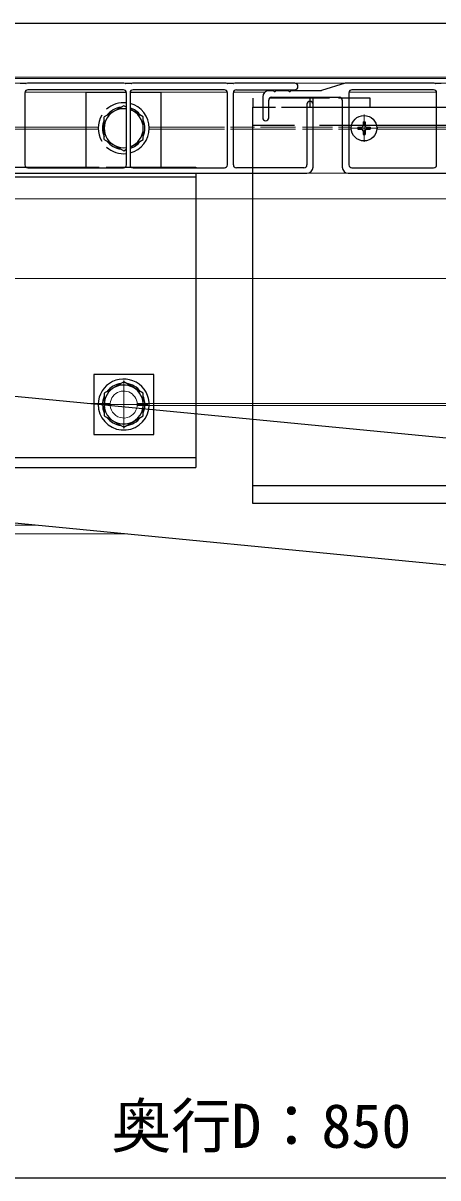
# Model space of a CAD drawing. Units: millimetres, scale not verified. Extents: x -1050 to 1050, y -1565 to 1557.
# Drawn here: x 8 to 146.1, y 488.6 to 873.1 of the extents above; entities that cross this region are included whole.
import ezdxf
from ezdxf.enums import TextEntityAlignment as Align

# ---------------------------------------------------------------- set-up
doc = ezdxf.new("R2010")
doc.units = ezdxf.units.MM
doc.header["$LTSCALE"] = 8
doc.layers.add('0-4_YKK_12', color=2, linetype='Continuous', lineweight=18)
doc.layers.add('0-5_YKK_13', color=4, linetype='Continuous')
doc.layers.add('0-6_YKK_D', color=6, linetype='Continuous')
doc.styles.add('ＭＳ ゴシック', font='')
doc.styles.get('ＭＳ ゴシック').set_extended_font_data('MS Gothic')

msp = doc.modelspace()

# ---------------------------------------------------------------- linework, layer by layer
at = {"layer": '0-4_YKK_12'}
for p, q in [((-120.684, 855.064), (534.53, 855.064)), ((-119.47, 854.564), (497.53, 854.564)), ((-125.47, 853.064), (497.53, 853.064)), ((8.65, 850.064), (34.096, 850.064)), ((35.964, 850.064), (42.409, 850.064)), ((43.65, 850.064), (76.009, 850.064)), ((78.05, 850.064), (88.457, 850.064)), ((116.5, 850.064), (145.659, 850.064)), ((121.53, 833.514), (121.53, 842.614)), ((-3.17, 838.364), (33.035, 838.364)), ((50.024, 838.364), (75.03, 838.364)), ((77.03, 838.364), (85.03, 838.364)), ((87.067, 838.364), (98.73, 838.364)), ((101.03, 838.364), (111.03, 838.364)), ((113.03, 838.364), (117.29, 838.364)), ((125.769, 838.364), (151.23, 838.364)), ((-3.17, 837.764), (33.035, 837.764)), ((50.024, 837.764), (75.03, 837.764)), ((77.03, 837.764), (98.73, 837.764)), ((101.03, 837.764), (111.03, 837.764)), ((113.03, 837.764), (117.29, 837.764)), ((116.98, 838.064), (126.08, 838.064)), ((125.769, 837.764), (151.23, 837.764)), ((145.53, 823.064), (-184.97, 823.063)), ((497.53, 814.564), (-119.47, 814.564)), ((41.53, 738.064), (41.53, 754.064)), ((30.644, 746.364), (37.04, 746.364)), ((33.53, 746.064), (49.53, 746.064)), ((46.02, 746.364), (404.53, 746.364)), ((36.851, 745.764), (37.04, 745.764)), ((36.851, 745.764), (37.04, 745.764)), ((46.02, 745.764), (404.53, 745.764)), ((-225.47, 705.864), (13.1, 705.864)), ((-272.97, 703.064), (42.069, 703.064))]:
    msp.add_line(p, q, dxfattribs=at)
msp.add_lwpolyline([(529.601, 850.064), (534.53, 850.064), (534.53, 788.064), (-211.47, 788.063)], dxfattribs=at)
for start, end in [(344.90941, 184.04888), (184.04888, 344.90941)]:
    msp.add_arc((41.53, 746.063), 4.5, start, end, dxfattribs=at)
at = {"layer": '0-5_YKK_13'}
for p, q in [((8.956, 852.914), (7.103, 852.914)), ((8.63, 849.864), (8.63, 825.864)), ((9.459, 853.042), (9.1, 852.935)), ((41.456, 853.064), (9.603, 853.064)), ((41.43, 850.864), (9.63, 850.864)), ((29.03, 850.063), (42.41, 850.063)), ((29.03, 825.063), (29.03, 850.063)), ((41.959, 852.935), (41.6, 853.042)), ((43.956, 852.914), (42.103, 852.914)), ((42.43, 825.864), (42.43, 849.864)), ((43.63, 849.864), (43.63, 825.864)), ((43.65, 850.063), (54.03, 850.063)), ((44.459, 853.042), (44.1, 852.935)), ((75.456, 853.064), (44.603, 853.064)), ((75.03, 850.864), (44.63, 850.864)), ((54.03, 825.063), (54.03, 850.063)), ((75.959, 852.935), (75.6, 853.042)), ((76.03, 825.864), (76.03, 849.864)), ((77.956, 852.914), (76.103, 852.914)), ((78.03, 825.864), (78.03, 849.864)), ((78.459, 853.042), (78.1, 852.935)), ((98.43, 853.064), (78.603, 853.064)), ((79.03, 850.864), (98.43, 850.864)), ((91.26, 850.564), (89.78, 850.564)), ((96.26, 850.564), (92.299, 850.564)), ((107.203, 850.564), (97.299, 850.564)), ((115.207, 853.041), (107.353, 850.586)), ((144.706, 853.064), (115.356, 853.064)), ((116.48, 849.864), (116.48, 825.864)), ((144.68, 850.864), (117.48, 850.864)), ((145.209, 852.935), (144.85, 853.042)), ((147.206, 852.914), (145.353, 852.914)), ((145.68, 825.864), (145.68, 849.864)), ((87.78, 848.564), (87.78, 841.564)), ((89.78, 841.564), (89.78, 847.364)), ((90.78, 848.364), (113.28, 848.364)), ((102.53, 846.064), (102.53, 825.864)), ((104.53, 825.064), (104.53, 846.064)), ((114.28, 847.364), (114.28, 825.064)), ((41.53, 845.569), (35.03, 841.816)), ((42.43, 845.05), (41.53, 845.569)), ((94.03, 845.064), (478.03, 845.064)), ((94.03, 845.064), (104.53, 845.064)), ((113.03, 845.063), (123.53, 845.063)), ((35.03, 834.311), (35.03, 841.816)), ((84.53, 839.064), (98.399, 839.064)), ((106.66, 839.064), (478.03, 839.064)), ((119.455, 838.414), (119.455, 837.714)), ((119.455, 838.414), (120.68, 838.414)), ((121.18, 840.139), (121.88, 840.139)), ((121.18, 840.139), (121.18, 838.914)), ((121.88, 840.139), (121.88, 838.914)), ((122.38, 838.414), (123.605, 838.414)), ((123.605, 838.414), (123.605, 837.714)), ((119.455, 837.714), (120.68, 837.714)), ((121.18, 837.214), (121.18, 835.989)), ((121.18, 835.989), (121.88, 835.989)), ((121.88, 837.214), (121.88, 835.989)), ((122.38, 837.714), (123.605, 837.714)), ((-175.97, 823.064), (102.53, 823.064)), ((-39.381, 825.063), (33.33, 825.063)), ((9.63, 824.864), (41.43, 824.864)), ((35.73, 825.063), (65.53, 825.063)), ((44.63, 824.864), (75.03, 824.864)), ((65.53, 825.063), (65.53, 824.864)), ((65.53, 823.064), (65.53, 725.063)), ((101.53, 824.864), (79.03, 824.864)), ((116.28, 823.064), (312.78, 823.064)), ((117.48, 824.864), (144.68, 824.864)), ((-225.97, 821.863), (65.53, 821.863)), ((-138.68, 762.73), (196.622, 730.321)), ((41.53, 753.569), (35.03, 749.816)), ((48.03, 749.816), (41.53, 753.569)), ((35.03, 742.31), (41.53, 738.557)), ((41.53, 738.557), (48.03, 742.31)), ((65.53, 728.263), (-225.97, 728.263)), ((-225.97, 725.063), (65.53, 725.063)), ((-142.341, 720.888), (192.961, 688.479)), ((84.53, 719.064), (570.099, 719.064)), ((404.53, 713.064), (84.53, 713.064))]:
    msp.add_line(p, q, dxfattribs=at)
for points in [[(84.53, 848.064), (84.53, 845.064), (92.03, 845.064)], [(104.53, 845.064), (104.53, 848.064), (90.066, 848.064)], [(110.071, 848.063), (103.53, 848.063), (103.53, 845.063), (111.03, 845.063)], [(123.53, 845.063), (123.53, 848.063), (113.03, 848.063)], [(43.63, 831.77), (48.03, 834.311), (48.03, 841.816), (43.63, 844.357)], [(84.53, 713.064), (84.53, 845.064), (92.03, 845.064)], [(35.03, 834.311), (41.53, 830.558), (42.43, 831.078)], [(35.03, 749.816), (35.03, 745.878), (35.03, 742.31)], [(48.03, 742.31), (48.03, 744.683), (48.03, 749.816)]]:
    msp.add_lwpolyline(points, dxfattribs=at)
msp.add_lwpolyline([(51.53, 736.064), (51.53, 756.064), (31.53, 756.064), (31.53, 736.064)], close=True, dxfattribs=at)
msp.add_circle((121.53, 838.064), 4.25, dxfattribs=at)
for centre, radius, start, end in [((9.63, 849.864), 1, 90, 180), ((8.956, 853.414), 0.5, 270, 286.69924), ((9.603, 852.564), 0.5, 90, 106.69924), ((41.43, 849.864), 1, 0, 90), ((41.456, 852.564), 0.5, 73.30076, 90), ((42.103, 853.414), 0.5, 253.30076, 270), ((44.63, 849.864), 1, 90, 180), ((43.956, 853.414), 0.5, 270, 286.69924), ((44.603, 852.564), 0.5, 90, 106.69924), ((75.03, 849.864), 1, 0, 90), ((75.456, 852.564), 0.5, 73.30076, 90), ((76.103, 853.414), 0.5, 253.30076, 270), ((77.956, 853.414), 0.5, 270, 286.69924), ((79.03, 849.864), 1, 90, 180), ((78.603, 852.564), 0.5, 90, 106.69924), ((89.78, 848.564), 2, 90, 180), ((91.26, 850.264), 0.3, 30, 90), ((91.78, 850.564), 0.3, 210, 330), ((92.299, 850.264), 0.3, 90, 150), ((96.26, 850.264), 0.3, 30, 90), ((96.78, 850.564), 0.3, 210, 330), ((97.299, 850.264), 0.3, 90, 150), ((98.43, 851.964), 1.1, 270, 90), ((107.203, 851.064), 0.5, 270, 287.35402), ((115.356, 852.564), 0.5, 90, 107.35402), ((117.48, 849.864), 1, 90, 180), ((144.68, 849.864), 1, 0, 90), ((144.706, 852.564), 0.5, 73.30076, 90), ((145.353, 853.414), 0.5, 253.30076, 270), ((41.53, 838.064), 8.5, 83.92201, 132.1125), ((41.53, 838.064), 8.5, 284.30352, 75.69648), ((90.78, 847.364), 1, 90, 180), ((103.53, 846.064), 1, 0, 180), ((113.28, 847.364), 1, 0, 90), ((41.53, 838.064), 8.5, 149.18477, 210.81523), ((41.53, 838.064), 6.5, 82.04119, 277.95881), ((41.53, 838.064), 7.05, 97.21814, 142.78186), ((41.53, 838.064), 7.05, 82.66565, 82.78186), ((41.53, 838.064), 7.05, 37.21814, 72.67016), ((41.53, 838.064), 6.5, 288.84909, 71.15091), ((41.53, 838.064), 7.05, 157.21793, 202.78165), ((41.53, 838.064), 7.05, 337.21814, 22.78186), ((88.78, 841.564), 1, 180, 0), ((120.68, 838.914), 0.5, 270, 0), ((122.38, 838.914), 0.5, 180, 270), ((120.68, 837.214), 0.5, 0, 90), ((122.38, 837.214), 0.5, 90, 180), ((41.53, 838.064), 8.5, 227.8875, 276.07799), ((41.53, 838.064), 7.05, 217.21814, 262.78186), ((41.53, 838.064), 7.05, 277.21814, 277.33435), ((41.53, 838.064), 7.05, 287.32984, 322.78186), ((9.63, 825.864), 1, 180, 270), ((41.43, 825.864), 1, 270, 0), ((44.63, 825.864), 1, 180, 270), ((75.03, 825.864), 1, 270, 0), ((79.03, 825.864), 1, 180, 270), ((101.53, 825.864), 1, 270, 0), ((102.53, 825.064), 2, 270, 360), ((116.28, 825.064), 2, 180, 270), ((117.48, 825.864), 1, 180, 270), ((144.68, 825.864), 1, 270, 0), ((41.53, 746.063), 8.5, 349.4298, 179.52849), ((41.53, 746.063), 6.5, 347.87005, 181.08823), ((41.53, 746.063), 7.05, 97.21814, 142.78186), ((41.53, 746.063), 7.05, 37.21814, 82.78186), ((41.53, 746.063), 8.5, 179.52849, 349.4298), ((41.53, 746.063), 7.05, 157.21814, 180.5706), ((41.53, 746.063), 7.05, 180.5706, 202.78186), ((41.53, 746.063), 6.5, 181.08823, 347.87005), ((41.53, 746.063), 7.05, 348.33867, 22.78186), ((41.53, 746.063), 7.05, 337.21814, 348.33867), ((41.53, 746.063), 7.05, 217.21814, 262.78186), ((41.53, 746.063), 7.05, 277.21814, 322.78186)]:
    msp.add_arc(centre, radius, start, end, dxfattribs=at)
at = {"layer": '0-6_YKK_D'}
for p, q in [((-596.423, 873.064), (540.03, 873.064)), ((-285.47, 488.564), (564.53, 488.564))]:
    msp.add_line(p, q, dxfattribs=at)

# ---------------------------------------------------------------- texts
at = {"layer": '0-6_YKK_D', "style": 'ＭＳ ゴシック'}
msp.add_text('奥行D：850（3尺）', height=14.66, dxfattribs=at).set_placement((37.371, 494.178), align=Align.BOTTOM_LEFT)

doc.saveas('drawing.dxf')
